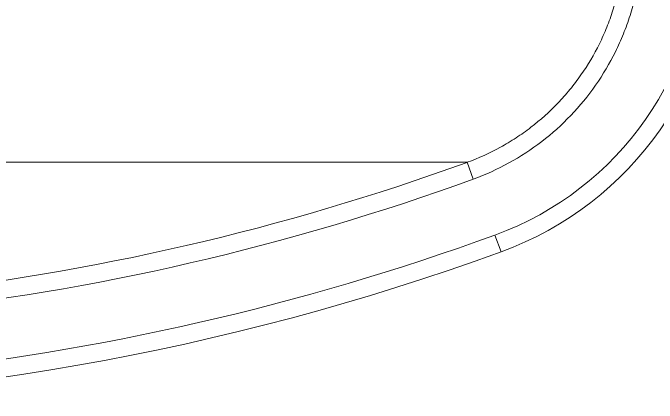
# Model space of a CAD drawing. Header units: millimetres. Extents: x 4664 to 8864, y -38 to 2932.
# Drawn here: x 8277.03 to 8324.1, y 1673.58 to 1702.1 of the extents above; entities that cross this region are included whole.
import ezdxf

# ---------------------------------------------------------------- set-up
doc = ezdxf.new("R2010")
doc.units = ezdxf.units.MM

msp = doc.modelspace()

# ---------------------------------------------------------------- linework, layer by layer
at = {"lineweight": 5}
for p, q in [((8265.701, 1691.176), (8310.218, 1691.176)), ((8310.218, 1691.176), (8310.664, 1689.949)), ((8312.703, 1684.632), (8312.255, 1685.859))]:
    msp.add_line(p, q, dxfattribs=at)
for centre, radius, start, end in [((8304.353, 1707.535), 23.071, 290.0316, 0), ((8304.353, 1707.535), 24.377, 290.0316, 0), ((8250.096, 1856.349), 175.775, 276.0323, 290.00117), ((8250.096, 1856.349), 177.081, 276.0323, 290.00117), ((8250.096, 1856.349), 181.468, 275.76036, 290.03158), ((8250.096, 1856.349), 182.774, 249.96842, 290.03158)]:
    msp.add_arc(centre, radius, start, end, dxfattribs=at)
for points, knots in [([(8310.218, 1691.176), (8311.058, 1691.482), (8311.868, 1691.849), (8313.039, 1692.492), (8313.423, 1692.722), (8314.169, 1693.21), (8314.53, 1693.466), (8315.582, 1694.274), (8316.238, 1694.863), (8317.155, 1695.821), (8317.45, 1696.152), (8318.016, 1696.842), (8318.286, 1697.198), (8319.048, 1698.287), (8319.497, 1699.046), (8320.082, 1700.233), (8320.263, 1700.637), (8320.594, 1701.461), (8320.745, 1701.883), (8321.146, 1703.156), (8321.346, 1704.016), (8321.615, 1705.758), (8321.683, 1706.641), (8321.683, 1707.535)], [0, 0, 0, 0, 0.125, 0.125, 0.1875, 0.1875, 0.25, 0.25, 0.375, 0.375, 0.4375, 0.4375, 0.5, 0.5, 0.625, 0.625, 0.6875, 0.6875, 0.75, 0.75, 0.875, 0.875, 1, 1, 1, 1]), ([(8322.988, 1707.535), (8322.988, 1705.613), (8322.698, 1703.74), (8321.98, 1701.459), (8321.817, 1701.006), (8321.461, 1700.12), (8321.267, 1699.686), (8320.637, 1698.41), (8320.155, 1697.594), (8319.063, 1696.033), (8318.449, 1695.285), (8317.135, 1693.912), (8316.429, 1693.28), (8314.923, 1692.122), (8314.116, 1691.594), (8312.438, 1690.673), (8311.567, 1690.278), (8310.664, 1689.949)], [0, 0, 0, 0, 0.25, 0.25, 0.3125, 0.3125, 0.375, 0.375, 0.5, 0.5, 0.625, 0.625, 0.75, 0.75, 0.875, 0.875, 1, 1, 1, 1])]:
    msp.add_open_spline(points, degree=3, knots=knots, dxfattribs=at)

doc.saveas('drawing.dxf')
